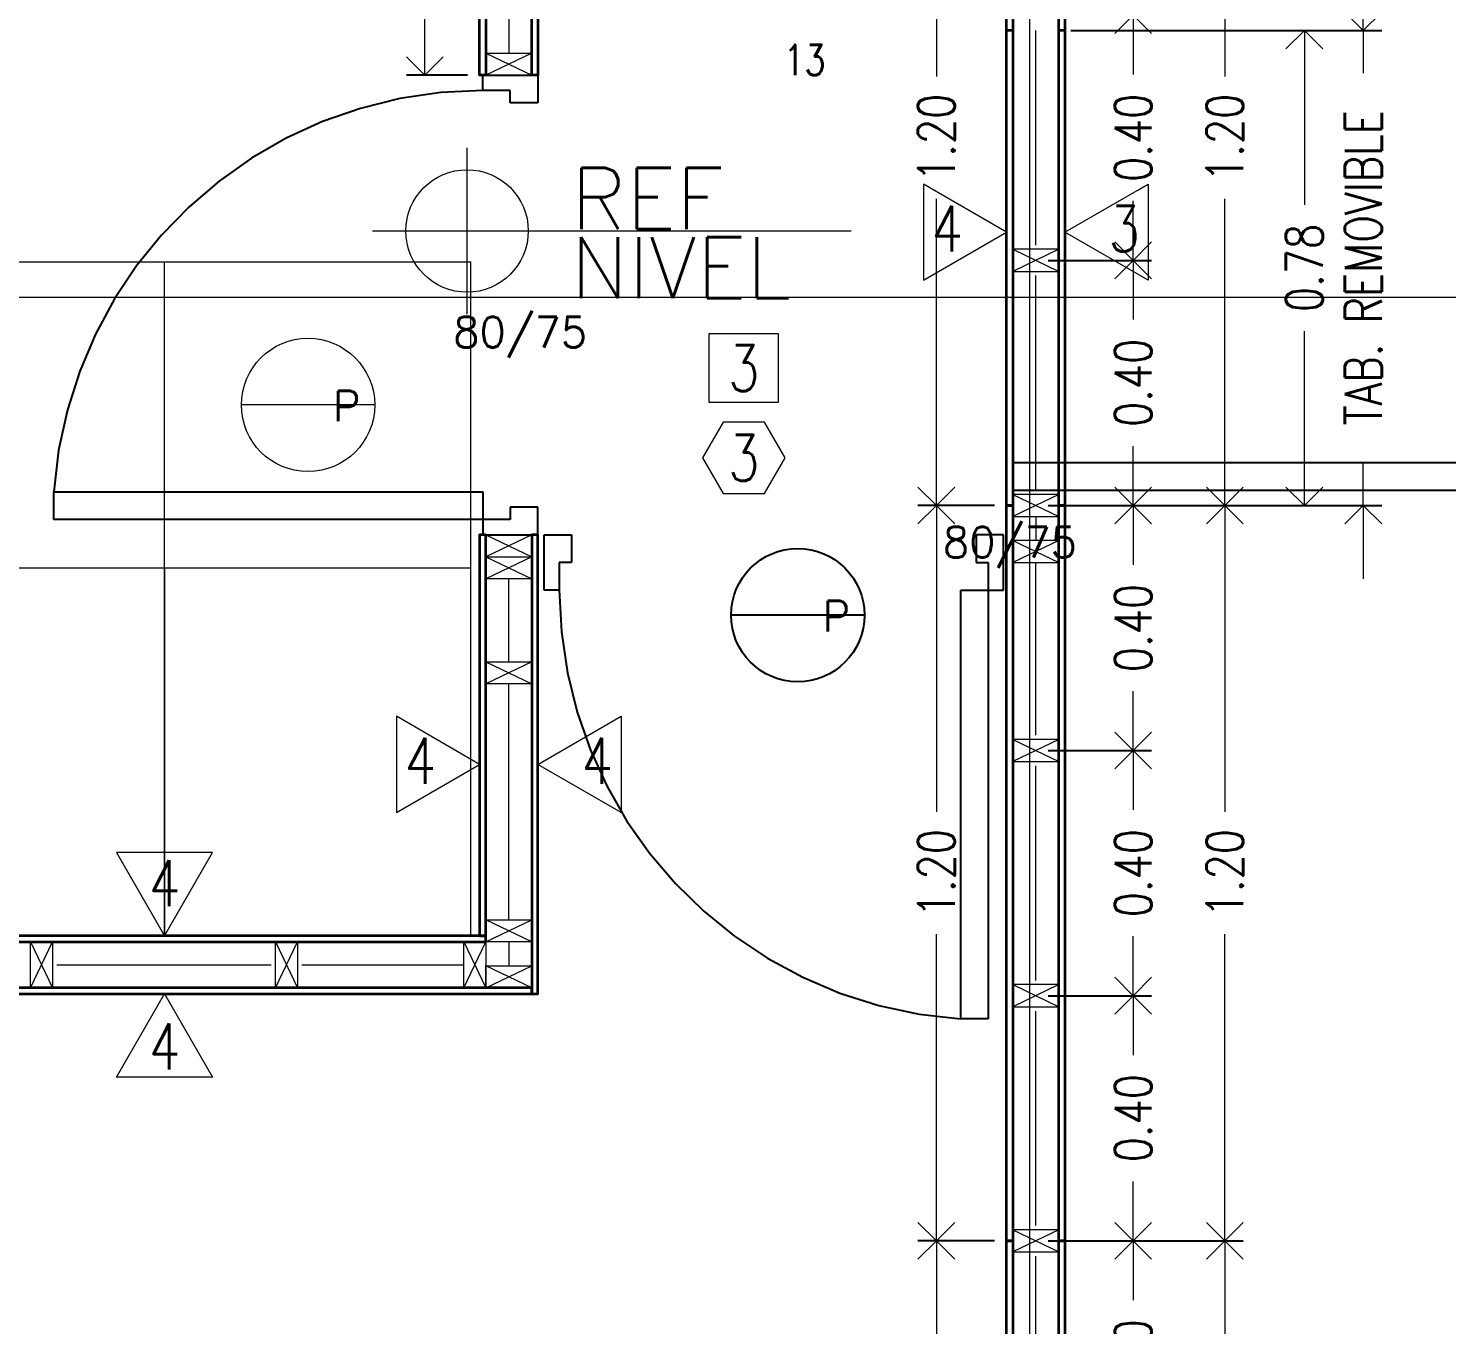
# Model space of a CAD drawing. Header units: metres. Extents: x -2 to 690, y -116 to 73.
# Drawn here: x 458.961 to 461.276, y 45.525 to 47.64 of the extents above; entities that cross this region are included whole.
import ezdxf
from ezdxf.enums import TextEntityAlignment as Align

# ---------------------------------------------------------------- set-up
doc = ezdxf.new("R2010")
doc.units = ezdxf.units.M
doc.header["$LTSCALE"] = 5
doc.header["$MEASUREMENT"] = 0
doc.linetypes.add('CENTER', pattern=[2, 1.25, -0.25, 0.25, -0.25])
doc.layers.get('0').update_dxf_attribs({"color": 30})
doc.layers.get('DEFPOINTS').update_dxf_attribs({"color": 210})
for name, color, linetype, lineweight in [('A-ANNO-DIMS', 3, 'Continuous', 18), ('A-ANNO-SYMB', 3, 'Continuous', 18), ('A-ANNO-TEXT', 3, 'Continuous', 18), ('A-DOOR-FULL', 4, 'Continuous', 25), ('A-DOOR-SYMB', 3, 'Continuous', 18), ('A-ELEV-MBE2', 4, 'Continuous', 25), ('A-FURN', 8, 'Continuous', 18), ('A-SECT-MCUT', 7, 'Continuous', 35), ('A-WALL-PATT', 8, 'Continuous', 18), ('A-WALL-STUD', 3, 'Continuous', 18)]:
    doc.layers.add(name, color=color, linetype=linetype, lineweight=lineweight)
doc.styles.add('E-ROMANS', font='romans.shx', dxfattribs={"width": 0.8})
doc.dimstyles.new('E-0050_ARW_12', dxfattribs={"dimscale": 0.001, "dimtxt": 60, "dimasz": 60, "dimexe": 30, "dimexo": 20, "dimgap": 30, "dimtad": 0, "dimzin": 0, "dimdsep": 46, "dimtxsty": 'E-ROMANS', "dimblk": 'OPEN90', "dimcen": 30, "dimclrd": 256, "dimclre": 256, "dimclrt": 256, "dimadec": 0, "dimazin": 0, "dimtfac": 1, "dimtmove": 1, "dimatfit": 3, "dimldrblk": 'OPEN90', "dimfxl": 1, "dimtfill": 1, "dimtolj": 1, "dimtzin": 0, "dimlwd": -1, "dimarcsym": 0})

# ---------------------------------------------------------------- blocks, each defined once
blk = doc.blocks.new('_Open90')
at = {"color": 0, "linetype": 'ByBlock', "lineweight": -2}
for p, q in [((-0.5, 0.5), (0, 0)), ((0, 0), (-1, 0)), ((0, 0), (-0.5, -0.5))]:
    blk.add_line(p, q, dxfattribs=at)
blk = doc.blocks.new('*D415')
at = {"layer": 'A-ANNO-DIMS', "lineweight": -2, "transparency": 16777216}
for p, q in [((460.625, 45.6615), (460.7938, 45.6615)), ((460.625, 45.2615), (460.7938, 45.2615))]:
    blk.add_line(p, q, dxfattribs=at)
at = {"layer": 'A-ANNO-DIMS', "transparency": 16777216}
for p, q in [((460.7638, 45.6015), (460.7638, 45.5647)), ((460.7638, 45.3215), (460.7638, 45.3584))]:
    blk.add_line(p, q, dxfattribs=at)
at = {"layer": 'DEFPOINTS', "color": 0, "transparency": 16777216}
for p in [(460.605, 45.6615), (460.7638, 45.6615), (460.605, 45.2615)]:
    blk.add_point(p, dxfattribs=at)
at = {"layer": 'A-ANNO-DIMS', "transparency": 16777216, "xscale": 0.06, "yscale": 0.06, "zscale": 0.06}
for p, rotation in [((460.7638, 45.6615), 90), ((460.7638, 45.2615), 270)]:
    blk.add_blockref('_Open90', p, dxfattribs=dict(at, rotation=rotation))
at = {"layer": 'A-ANNO-DIMS', "transparency": 16777216, "insert": (460.7638, 45.4615), "char_height": 0.06, "attachment_point": 5, "rotation": 90, "style": 'E-ROMANS', "bg_fill": 3, "box_fill_scale": 1.25, "bg_fill_color": 256, "bg_fill_true_color": 13158600, "bg_fill_transparency": 0}
blk.add_mtext('\\A1;0.40', dxfattribs=at)
blk = doc.blocks.new('*D416')
at = {"layer": 'A-ANNO-DIMS', "lineweight": -2, "transparency": 16777216}
for p, q in [((460.625, 46.0615), (460.7938, 46.0615)), ((460.625, 45.6615), (460.7938, 45.6615))]:
    blk.add_line(p, q, dxfattribs=at)
at = {"layer": 'A-ANNO-DIMS', "transparency": 16777216}
for p, q in [((460.7638, 46.0015), (460.7638, 45.9647)), ((460.7638, 45.7215), (460.7638, 45.7584))]:
    blk.add_line(p, q, dxfattribs=at)
at = {"layer": 'DEFPOINTS', "color": 0, "transparency": 16777216}
for p in [(460.605, 46.0615), (460.7638, 46.0615), (460.605, 45.6615)]:
    blk.add_point(p, dxfattribs=at)
at = {"layer": 'A-ANNO-DIMS', "transparency": 16777216, "xscale": 0.06, "yscale": 0.06, "zscale": 0.06}
for p, rotation in [((460.7638, 46.0615), 90), ((460.7638, 45.6615), 270)]:
    blk.add_blockref('_Open90', p, dxfattribs=dict(at, rotation=rotation))
at = {"layer": 'A-ANNO-DIMS', "transparency": 16777216, "insert": (460.7638, 45.8615), "char_height": 0.06, "attachment_point": 5, "rotation": 90, "style": 'E-ROMANS', "bg_fill": 3, "box_fill_scale": 1.25, "bg_fill_color": 256, "bg_fill_true_color": 13158600, "bg_fill_transparency": 0}
blk.add_mtext('\\A1;0.40', dxfattribs=at)
blk = doc.blocks.new('*D417')
at = {"layer": 'A-ANNO-DIMS', "lineweight": -2, "transparency": 16777216}
for p, q in [((460.625, 46.4615), (460.7938, 46.4615)), ((460.625, 46.0615), (460.7938, 46.0615))]:
    blk.add_line(p, q, dxfattribs=at)
at = {"layer": 'A-ANNO-DIMS', "transparency": 16777216}
for p, q in [((460.7638, 46.4015), (460.7638, 46.3647)), ((460.7638, 46.1215), (460.7638, 46.1584))]:
    blk.add_line(p, q, dxfattribs=at)
at = {"layer": 'DEFPOINTS', "color": 0, "transparency": 16777216}
for p in [(460.605, 46.4615), (460.7638, 46.4615), (460.605, 46.0615)]:
    blk.add_point(p, dxfattribs=at)
at = {"layer": 'A-ANNO-DIMS', "transparency": 16777216, "xscale": 0.06, "yscale": 0.06, "zscale": 0.06}
for p, rotation in [((460.7638, 46.4615), 90), ((460.7638, 46.0615), 270)]:
    blk.add_blockref('_Open90', p, dxfattribs=dict(at, rotation=rotation))
at = {"layer": 'A-ANNO-DIMS', "transparency": 16777216, "insert": (460.7638, 46.2615), "char_height": 0.06, "attachment_point": 5, "rotation": 90, "style": 'E-ROMANS', "bg_fill": 3, "box_fill_scale": 1.25, "bg_fill_color": 256, "bg_fill_true_color": 13158600, "bg_fill_transparency": 0}
blk.add_mtext('\\A1;0.40', dxfattribs=at)
blk = doc.blocks.new('*D418')
at = {"layer": 'A-ANNO-DIMS', "lineweight": -2, "transparency": 16777216}
for p, q in [((460.625, 46.8615), (460.7938, 46.8615)), ((460.625, 46.4615), (460.7938, 46.4615))]:
    blk.add_line(p, q, dxfattribs=at)
at = {"layer": 'A-ANNO-DIMS', "transparency": 16777216}
for p, q in [((460.7638, 46.8015), (460.7638, 46.7647)), ((460.7638, 46.5215), (460.7638, 46.5584))]:
    blk.add_line(p, q, dxfattribs=at)
at = {"layer": 'DEFPOINTS', "color": 0, "transparency": 16777216}
for p in [(460.605, 46.8615), (460.7638, 46.8615), (460.605, 46.4615)]:
    blk.add_point(p, dxfattribs=at)
at = {"layer": 'A-ANNO-DIMS', "transparency": 16777216, "xscale": 0.06, "yscale": 0.06, "zscale": 0.06}
for p, rotation in [((460.7638, 46.8615), 90), ((460.7638, 46.4615), 270)]:
    blk.add_blockref('_Open90', p, dxfattribs=dict(at, rotation=rotation))
at = {"layer": 'A-ANNO-DIMS', "transparency": 16777216, "insert": (460.7638, 46.6615), "char_height": 0.06, "attachment_point": 5, "rotation": 90, "style": 'E-ROMANS', "bg_fill": 3, "box_fill_scale": 1.25, "bg_fill_color": 256, "bg_fill_true_color": 13158600, "bg_fill_transparency": 0}
blk.add_mtext('\\A1;0.40', dxfattribs=at)
blk = doc.blocks.new('*D419')
at = {"layer": 'A-ANNO-DIMS', "lineweight": -2, "transparency": 16777216}
for p, q in [((460.625, 47.2615), (460.7938, 47.2615)), ((460.625, 46.8615), (460.7938, 46.8615))]:
    blk.add_line(p, q, dxfattribs=at)
at = {"layer": 'A-ANNO-DIMS', "transparency": 16777216}
for p, q in [((460.7638, 47.2015), (460.7638, 47.1647)), ((460.7638, 46.9215), (460.7638, 46.9584))]:
    blk.add_line(p, q, dxfattribs=at)
at = {"layer": 'DEFPOINTS', "color": 0, "transparency": 16777216}
for p in [(460.605, 47.2615), (460.7638, 47.2615), (460.605, 46.8615)]:
    blk.add_point(p, dxfattribs=at)
at = {"layer": 'A-ANNO-DIMS', "transparency": 16777216, "xscale": 0.06, "yscale": 0.06, "zscale": 0.06}
for p, rotation in [((460.7638, 47.2615), 90), ((460.7638, 46.8615), 270)]:
    blk.add_blockref('_Open90', p, dxfattribs=dict(at, rotation=rotation))
at = {"layer": 'A-ANNO-DIMS', "transparency": 16777216, "insert": (460.7638, 47.0615), "char_height": 0.06, "attachment_point": 5, "rotation": 90, "style": 'E-ROMANS', "bg_fill": 3, "box_fill_scale": 1.25, "bg_fill_color": 256, "bg_fill_true_color": 13158600, "bg_fill_transparency": 0}
blk.add_mtext('\\A1;0.40', dxfattribs=at)
blk = doc.blocks.new('*D420')
at = {"layer": 'A-ANNO-DIMS', "lineweight": -2, "transparency": 16777216}
for p, q in [((460.625, 47.6615), (460.7938, 47.6615)), ((460.625, 47.2615), (460.7938, 47.2615))]:
    blk.add_line(p, q, dxfattribs=at)
at = {"layer": 'A-ANNO-DIMS', "transparency": 16777216}
for p, q in [((460.7638, 47.6015), (460.7638, 47.5647)), ((460.7638, 47.3215), (460.7638, 47.3584))]:
    blk.add_line(p, q, dxfattribs=at)
at = {"layer": 'DEFPOINTS', "color": 0, "transparency": 16777216}
for p in [(460.605, 47.6615), (460.7638, 47.6615), (460.605, 47.2615)]:
    blk.add_point(p, dxfattribs=at)
at = {"layer": 'A-ANNO-DIMS', "transparency": 16777216, "xscale": 0.06, "yscale": 0.06, "zscale": 0.06}
for p, rotation in [((460.7638, 47.6615), 90), ((460.7638, 47.2615), 270)]:
    blk.add_blockref('_Open90', p, dxfattribs=dict(at, rotation=rotation))
at = {"layer": 'A-ANNO-DIMS', "transparency": 16777216, "insert": (460.7638, 47.4615), "char_height": 0.06, "attachment_point": 5, "rotation": 90, "style": 'E-ROMANS', "bg_fill": 3, "box_fill_scale": 1.25, "bg_fill_color": 256, "bg_fill_true_color": 13158600, "bg_fill_transparency": 0}
blk.add_mtext('\\A1;0.40', dxfattribs=at)
blk = doc.blocks.new('*D429')
at = {"layer": 'A-ANNO-DIMS', "lineweight": -2, "transparency": 16777216}
for p, q in [((460.6725, 45.6615), (460.9434, 45.6615)), ((460.6725, 44.4615), (460.9434, 44.4615))]:
    blk.add_line(p, q, dxfattribs=at)
at = {"layer": 'A-ANNO-DIMS', "transparency": 16777216}
for p, q in [((460.9134, 45.6015), (460.9134, 45.1613)), ((460.9134, 44.5215), (460.9134, 44.9618))]:
    blk.add_line(p, q, dxfattribs=at)
at = {"layer": 'DEFPOINTS', "color": 0, "transparency": 16777216}
for p in [(460.6525, 45.6615), (460.9134, 45.6615), (460.6525, 44.4615)]:
    blk.add_point(p, dxfattribs=at)
at = {"layer": 'A-ANNO-DIMS', "transparency": 16777216, "xscale": 0.06, "yscale": 0.06, "zscale": 0.06}
for p, rotation in [((460.9134, 45.6615), 90), ((460.9134, 44.4615), 270)]:
    blk.add_blockref('_Open90', p, dxfattribs=dict(at, rotation=rotation))
at = {"layer": 'A-ANNO-DIMS', "transparency": 16777216, "insert": (460.9134, 45.0615), "char_height": 0.06, "attachment_point": 5, "rotation": 90, "style": 'E-ROMANS', "bg_fill": 3, "box_fill_scale": 1.25, "bg_fill_color": 256, "bg_fill_true_color": 13158600, "bg_fill_transparency": 0}
blk.add_mtext('\\A1;1.20', dxfattribs=at)
blk = doc.blocks.new('*D430')
at = {"layer": 'A-ANNO-DIMS', "lineweight": -2, "transparency": 16777216}
for p, q in [((460.6725, 46.8615), (460.9434, 46.8615)), ((460.6725, 45.6615), (460.9434, 45.6615))]:
    blk.add_line(p, q, dxfattribs=at)
at = {"layer": 'A-ANNO-DIMS', "transparency": 16777216}
for p, q in [((460.9134, 46.8015), (460.9134, 46.3613)), ((460.9134, 45.7215), (460.9134, 46.1618))]:
    blk.add_line(p, q, dxfattribs=at)
at = {"layer": 'DEFPOINTS', "color": 0, "transparency": 16777216}
for p in [(460.6525, 46.8615), (460.9134, 46.8615), (460.6525, 45.6615)]:
    blk.add_point(p, dxfattribs=at)
at = {"layer": 'A-ANNO-DIMS', "transparency": 16777216, "xscale": 0.06, "yscale": 0.06, "zscale": 0.06}
for p, rotation in [((460.9134, 46.8615), 90), ((460.9134, 45.6615), 270)]:
    blk.add_blockref('_Open90', p, dxfattribs=dict(at, rotation=rotation))
at = {"layer": 'A-ANNO-DIMS', "transparency": 16777216, "insert": (460.9134, 46.2615), "char_height": 0.06, "attachment_point": 5, "rotation": 90, "style": 'E-ROMANS', "bg_fill": 3, "box_fill_scale": 1.25, "bg_fill_color": 256, "bg_fill_true_color": 13158600, "bg_fill_transparency": 0}
blk.add_mtext('\\A1;1.20', dxfattribs=at)
blk = doc.blocks.new('*D431')
at = {"layer": 'A-ANNO-DIMS', "lineweight": -2, "transparency": 16777216}
for p, q in [((460.6725, 48.0615), (460.9434, 48.0615)), ((460.6725, 46.8615), (460.9434, 46.8615))]:
    blk.add_line(p, q, dxfattribs=at)
at = {"layer": 'A-ANNO-DIMS', "transparency": 16777216}
for p, q in [((460.9134, 48.0015), (460.9134, 47.5613)), ((460.9134, 46.9215), (460.9134, 47.3618))]:
    blk.add_line(p, q, dxfattribs=at)
at = {"layer": 'DEFPOINTS', "color": 0, "transparency": 16777216}
for p in [(460.6525, 48.0615), (460.9134, 48.0615), (460.6525, 46.8615)]:
    blk.add_point(p, dxfattribs=at)
at = {"layer": 'A-ANNO-DIMS', "transparency": 16777216, "xscale": 0.06, "yscale": 0.06, "zscale": 0.06}
for p, rotation in [((460.9134, 48.0615), 90), ((460.9134, 46.8615), 270)]:
    blk.add_blockref('_Open90', p, dxfattribs=dict(at, rotation=rotation))
at = {"layer": 'A-ANNO-DIMS', "transparency": 16777216, "insert": (460.9134, 47.4615), "char_height": 0.06, "attachment_point": 5, "rotation": 90, "style": 'E-ROMANS', "bg_fill": 3, "box_fill_scale": 1.25, "bg_fill_color": 256, "bg_fill_true_color": 13158600, "bg_fill_transparency": 0}
blk.add_mtext('\\A1;1.20', dxfattribs=at)
blk = doc.blocks.new('*D463')
at = {"layer": 'A-ANNO-DIMS', "lineweight": -2, "transparency": 16777216}
for p, q in [((460.5375, 45.6615), (460.4128, 45.6615)), ((460.5375, 44.4615), (460.4128, 44.4615))]:
    blk.add_line(p, q, dxfattribs=at)
at = {"layer": 'A-ANNO-DIMS', "transparency": 16777216}
for p, q in [((460.4428, 45.6015), (460.4428, 45.1613)), ((460.4428, 44.5215), (460.4428, 44.9618))]:
    blk.add_line(p, q, dxfattribs=at)
at = {"layer": 'DEFPOINTS', "color": 0, "transparency": 16777216}
for p in [(460.4428, 45.6615), (460.5575, 45.6615), (460.5575, 44.4615)]:
    blk.add_point(p, dxfattribs=at)
at = {"layer": 'A-ANNO-DIMS', "transparency": 16777216, "xscale": 0.06, "yscale": 0.06, "zscale": 0.06}
for p, rotation in [((460.4428, 45.6615), 90), ((460.4428, 44.4615), 270)]:
    blk.add_blockref('_Open90', p, dxfattribs=dict(at, rotation=rotation))
at = {"layer": 'A-ANNO-DIMS', "transparency": 16777216, "insert": (460.4428, 45.0615), "char_height": 0.06, "attachment_point": 5, "rotation": 90, "style": 'E-ROMANS', "bg_fill": 3, "box_fill_scale": 1.25, "bg_fill_color": 256, "bg_fill_true_color": 13158600, "bg_fill_transparency": 0}
blk.add_mtext('\\A1;1.20', dxfattribs=at)
blk = doc.blocks.new('*D464')
at = {"layer": 'A-ANNO-DIMS', "lineweight": -2, "transparency": 16777216}
for p, q in [((460.5375, 46.8615), (460.4128, 46.8615)), ((460.5375, 45.6615), (460.4128, 45.6615))]:
    blk.add_line(p, q, dxfattribs=at)
at = {"layer": 'A-ANNO-DIMS', "transparency": 16777216}
for p, q in [((460.4428, 46.8015), (460.4428, 46.3613)), ((460.4428, 45.7215), (460.4428, 46.1618))]:
    blk.add_line(p, q, dxfattribs=at)
at = {"layer": 'DEFPOINTS', "color": 0, "transparency": 16777216}
for p in [(460.4428, 46.8615), (460.5575, 46.8615), (460.5575, 45.6615)]:
    blk.add_point(p, dxfattribs=at)
at = {"layer": 'A-ANNO-DIMS', "transparency": 16777216, "xscale": 0.06, "yscale": 0.06, "zscale": 0.06}
for p, rotation in [((460.4428, 46.8615), 90), ((460.4428, 45.6615), 270)]:
    blk.add_blockref('_Open90', p, dxfattribs=dict(at, rotation=rotation))
at = {"layer": 'A-ANNO-DIMS', "transparency": 16777216, "insert": (460.4428, 46.2615), "char_height": 0.06, "attachment_point": 5, "rotation": 90, "style": 'E-ROMANS', "bg_fill": 3, "box_fill_scale": 1.25, "bg_fill_color": 256, "bg_fill_true_color": 13158600, "bg_fill_transparency": 0}
blk.add_mtext('\\A1;1.20', dxfattribs=at)
blk = doc.blocks.new('*D465')
at = {"layer": 'A-ANNO-DIMS', "lineweight": -2, "transparency": 16777216}
for p, q in [((460.5375, 48.0615), (460.4128, 48.0615)), ((460.5375, 46.8615), (460.4128, 46.8615))]:
    blk.add_line(p, q, dxfattribs=at)
at = {"layer": 'A-ANNO-DIMS', "transparency": 16777216}
for p, q in [((460.4428, 48.0015), (460.4428, 47.5613)), ((460.4428, 46.9215), (460.4428, 47.3618))]:
    blk.add_line(p, q, dxfattribs=at)
at = {"layer": 'DEFPOINTS', "color": 0, "transparency": 16777216}
for p in [(460.4428, 48.0615), (460.5575, 48.0615), (460.5575, 46.8615)]:
    blk.add_point(p, dxfattribs=at)
at = {"layer": 'A-ANNO-DIMS', "transparency": 16777216, "xscale": 0.06, "yscale": 0.06, "zscale": 0.06}
for p, rotation in [((460.4428, 48.0615), 90), ((460.4428, 46.8615), 270)]:
    blk.add_blockref('_Open90', p, dxfattribs=dict(at, rotation=rotation))
at = {"layer": 'A-ANNO-DIMS', "transparency": 16777216, "insert": (460.4428, 47.4615), "char_height": 0.06, "attachment_point": 5, "rotation": 90, "style": 'E-ROMANS', "bg_fill": 3, "box_fill_scale": 1.25, "bg_fill_color": 256, "bg_fill_true_color": 13158600, "bg_fill_transparency": 0}
blk.add_mtext('\\A1;1.20', dxfattribs=at)
blk = doc.blocks.new('*D474')
at = {"layer": 'A-ANNO-DIMS', "lineweight": -2, "transparency": 16777216}
for p, q in [((459.6775, 48.9635), (459.578, 48.9635)), ((459.6775, 47.5635), (459.578, 47.5635))]:
    blk.add_line(p, q, dxfattribs=at)
at = {"layer": 'A-ANNO-DIMS', "transparency": 16777216}
for p, q in [((459.608, 48.9035), (459.608, 48.3633)), ((459.608, 47.6235), (459.608, 48.1638))]:
    blk.add_line(p, q, dxfattribs=at)
at = {"layer": 'DEFPOINTS', "color": 0, "transparency": 16777216}
for p in [(459.6975, 48.9635), (459.608, 47.5635), (459.6975, 47.5635)]:
    blk.add_point(p, dxfattribs=at)
at = {"layer": 'A-ANNO-DIMS', "transparency": 16777216, "xscale": 0.06, "yscale": 0.06, "zscale": 0.06}
for p, rotation in [((459.608, 48.9635), 90), ((459.608, 47.5635), 270)]:
    blk.add_blockref('_Open90', p, dxfattribs=dict(at, rotation=rotation))
at = {"layer": 'A-ANNO-DIMS', "transparency": 16777216, "insert": (459.608, 48.2635), "char_height": 0.06, "attachment_point": 5, "rotation": 90, "style": 'E-ROMANS', "bg_fill": 3, "box_fill_scale": 1.25, "bg_fill_color": 256, "bg_fill_true_color": 13158600, "bg_fill_transparency": 0}
blk.add_mtext('\\A1;1.40', dxfattribs=at)
blk = doc.blocks.new('*D487')
at = {"layer": 'A-ANNO-DIMS', "transparency": 16777216}
for p, q in [((461.1395, 47.6965), (461.1395, 47.7565)), ((461.1395, 47.6365), (461.1395, 47.567)), ((461.1395, 46.8615), (461.1395, 46.931)), ((461.1395, 46.8015), (461.1395, 46.7415))]:
    blk.add_line(p, q, dxfattribs=at)
at = {"layer": 'A-ANNO-DIMS', "lineweight": -2, "transparency": 16777216}
for p, q in [((460.6625, 47.6365), (461.1695, 47.6365)), ((460.6625, 46.8615), (461.1695, 46.8615))]:
    blk.add_line(p, q, dxfattribs=at)
at = {"layer": 'DEFPOINTS', "color": 0, "transparency": 16777216}
for p in [(460.6425, 47.6365), (460.6425, 46.8615), (461.1395, 46.8615)]:
    blk.add_point(p, dxfattribs=at)
at = {"layer": 'A-ANNO-DIMS', "transparency": 16777216, "xscale": 0.06, "yscale": 0.06, "zscale": 0.06}
for p, rotation in [((461.1395, 47.6365), 270), ((461.1395, 46.8615), 90)]:
    blk.add_blockref('_Open90', p, dxfattribs=dict(at, rotation=rotation))
at = {"layer": 'A-ANNO-DIMS', "transparency": 16777216, "insert": (461.1395, 47.249), "char_height": 0.06, "attachment_point": 5, "rotation": 90, "style": 'E-ROMANS', "bg_fill": 3, "box_fill_scale": 1.25, "bg_fill_color": 256, "bg_fill_true_color": 13158600, "bg_fill_transparency": 0}
blk.add_mtext('\\A1;TAB. REMOVIBLE', dxfattribs=at)
blk = doc.blocks.new('*D488')
at = {"layer": 'A-ANNO-DIMS', "lineweight": -2, "transparency": 16777216}
for p, q in [((460.6625, 47.6365), (461.0733, 47.6365)), ((460.6625, 46.8615), (461.0733, 46.8615))]:
    blk.add_line(p, q, dxfattribs=at)
at = {"layer": 'A-ANNO-DIMS', "transparency": 16777216}
for p, q in [((461.0433, 47.5765), (461.0433, 47.3522)), ((461.0433, 46.9215), (461.0433, 47.1459))]:
    blk.add_line(p, q, dxfattribs=at)
at = {"layer": 'DEFPOINTS', "color": 0, "transparency": 16777216}
for p in [(460.6425, 47.6365), (461.0433, 47.6365), (460.6425, 46.8615)]:
    blk.add_point(p, dxfattribs=at)
at = {"layer": 'A-ANNO-DIMS', "transparency": 16777216, "xscale": 0.06, "yscale": 0.06, "zscale": 0.06}
for p, rotation in [((461.0433, 47.6365), 90), ((461.0433, 46.8615), 270)]:
    blk.add_blockref('_Open90', p, dxfattribs=dict(at, rotation=rotation))
at = {"layer": 'A-ANNO-DIMS', "transparency": 16777216, "insert": (461.0433, 47.249), "char_height": 0.06, "attachment_point": 5, "rotation": 90, "style": 'E-ROMANS', "bg_fill": 3, "box_fill_scale": 1.25, "bg_fill_color": 256, "bg_fill_true_color": 13158600, "bg_fill_transparency": 0}
blk.add_mtext('\\A1;0.78', dxfattribs=at)
blk = doc.blocks.new('*D1152')
at = {"layer": 'A-ANNO-DIMS', "lineweight": -2, "transparency": 16777216}
for p, q in [((460.6725, 50.2595), (461.3672, 50.2595)), ((460.6725, 43.2405), (461.3672, 43.2405))]:
    blk.add_line(p, q, dxfattribs=at)
at = {"layer": 'A-ANNO-DIMS', "transparency": 16777216}
for p, q in [((461.3372, 50.1995), (461.3372, 46.8532)), ((461.3372, 43.3005), (461.3372, 46.6469))]:
    blk.add_line(p, q, dxfattribs=at)
at = {"layer": 'DEFPOINTS', "color": 0, "transparency": 16777216}
for p in [(460.6525, 50.2595), (461.3372, 50.2595), (460.6525, 43.2405)]:
    blk.add_point(p, dxfattribs=at)
at = {"layer": 'A-ANNO-DIMS', "transparency": 16777216, "xscale": 0.06, "yscale": 0.06, "zscale": 0.06}
for p, rotation in [((461.3372, 50.2595), 90), ((461.3372, 43.2405), 270)]:
    blk.add_blockref('_Open90', p, dxfattribs=dict(at, rotation=rotation))
at = {"layer": 'A-ANNO-DIMS', "transparency": 16777216, "insert": (461.3372, 46.75), "char_height": 0.06, "attachment_point": 5, "rotation": 90, "style": 'E-ROMANS', "bg_fill": 3, "box_fill_scale": 1.25, "bg_fill_color": 256, "bg_fill_true_color": 13158600, "bg_fill_transparency": 0}
blk.add_mtext('\\A1;7.02', dxfattribs=at)

msp = doc.modelspace()

# ---------------------------------------------------------------- linework, layer by layer
at = {"layer": 'A-ANNO-SYMB'}
for p, q in [((459.6769, 47.1735), (459.6769, 47.4453)), ((459.5225, 47.3094), (460.3036, 47.3094)), ((458.6833, 47.2593), (459.1833, 47.2593)), ((459.1833, 46.7593), (459.1833, 47.2593)), ((459.1833, 47.2593), (459.6833, 47.2593)), ((459.1833, 46.7593), (459.1833, 47.2593)), ((459.6833, 46.7593), (459.6833, 47.2593))]:
    msp.add_line(p, q, dxfattribs=at)
msp.add_circle((459.6769, 47.3094), 0.1, dxfattribs=at)
at = {"layer": 'A-ANNO-TEXT'}
for points in [[(460.0723, 47.142), (460.1848, 47.142), (460.1848, 47.0295), (460.0723, 47.0295)], [(460.1622, 46.8808), (460.1959, 46.9391), (460.1622, 46.9974), (460.0949, 46.9974), (460.0613, 46.9391), (460.0949, 46.8808)], [(459.6975, 46.4389), (459.5617, 46.5174), (459.5617, 46.3605)], [(459.7925, 46.4389), (459.9284, 46.5174), (459.9284, 46.3605)], [(459.1833, 46.1593), (459.2617, 46.2952), (459.1048, 46.2952)], [(459.1833, 46.0643), (459.2617, 45.9284), (459.1048, 45.9284)]]:
    msp.add_lwpolyline(points, close=True, dxfattribs=at)
at = {"layer": 'A-DOOR-FULL', "linetype": 'CENTER'}
for points in [[(459.0025, 46.8835), (459.7025, 46.8835), (459.7025, 46.8385), (459.0025, 46.8385), (459.0025, 46.8835)], [(459.7025, 46.8385), (459.7025, 46.8135), (459.7925, 46.8135), (459.7925, 46.8585), (459.7475, 46.8585), (459.7475, 46.8385), (459.7025, 46.8385)], [(459.8275, 46.7235), (459.8025, 46.7235), (459.8025, 46.8135), (459.8475, 46.8135), (459.8475, 46.7685), (459.8275, 46.7685), (459.8275, 46.7235)], [(460.3254, 46.6825), (460.1079, 46.6825)]]:
    msp.add_lwpolyline(points, dxfattribs=at)
msp.add_circle((460.2166, 46.6825), 0.1088, dxfattribs=at)
msp.add_arc((459.7036, 46.8359), 0.7027, 90.0864, 176.1093, dxfattribs=at)
at = {"layer": 'A-DOOR-SYMB'}
msp.add_lwpolyline([(459.5262, 47.0255), (459.3087, 47.0255)], dxfattribs=at)
msp.add_circle((459.4174, 47.0255), 0.1088, dxfattribs=at)
at = {"layer": 'A-FURN'}
for points in [[(459.1833, 46.1593), (459.1833, 46.7593), (458.6833, 46.7593), (458.6833, 46.1593)], [(459.6833, 46.1593), (459.6833, 46.7593), (459.1833, 46.7593), (459.1833, 46.1593)]]:
    msp.add_lwpolyline(points, close=True, dxfattribs=at)
at = {"layer": 'A-SECT-MCUT'}
for p, q in [((460.5675, 47.6365), (460.5575, 47.6365)), ((460.6525, 47.6365), (460.6425, 47.6365))]:
    msp.add_line(p, q, dxfattribs=at)
for points in [[(459.6975, 48.9635), (459.7075, 48.9635), (459.7075, 47.5635), (459.6975, 47.5635)], [(459.7825, 48.9635), (459.7925, 48.9635), (459.7925, 47.5635), (459.7825, 47.5635)], [(460.5675, 48.0615), (460.5675, 46.8615), (460.5575, 46.8615), (460.5575, 48.0615)], [(460.6525, 48.0615), (460.6525, 46.8615), (460.6425, 46.8615), (460.6425, 48.0615)], [(460.5675, 46.8615), (460.5675, 45.6615), (460.5575, 45.6615), (460.5575, 46.8615)], [(460.6525, 46.8615), (460.6525, 45.6615), (460.6425, 45.6615), (460.6425, 46.8615)], [(459.6975, 46.1593), (459.7075, 46.1593), (459.7075, 46.8135), (459.6975, 46.8135)], [(459.7825, 46.0643), (459.7925, 46.0643), (459.7925, 46.8135), (459.7825, 46.8135)], [(458.6682, 46.1593), (458.6682, 46.1493), (459.7075, 46.1493), (459.7075, 46.1593)], [(458.5732, 46.0743), (458.5732, 46.0643), (459.7825, 46.0643), (459.7825, 46.0743)], [(460.5675, 45.6615), (460.5675, 44.4615), (460.5575, 44.4615), (460.5575, 45.6615)], [(460.6525, 45.6615), (460.6525, 44.4615), (460.6425, 44.4615), (460.6425, 45.6615)]]:
    msp.add_lwpolyline(points, close=True, dxfattribs=at)
at = {"layer": 'A-WALL-PATT', "ltscale": 0.1}
for p, q in [((459.745, 47.7485), (459.745, 47.5995)), ((459.745, 46.6065), (459.745, 46.7415)), ((459.745, 46.1853), (459.745, 46.5705)), ((459.745, 46.1493), (459.745, 46.1103)), ((459.0075, 46.1118), (459.3575, 46.1118)), ((459.4075, 46.1118), (459.6715, 46.1118))]:
    msp.add_line(p, q, dxfattribs=at)
at = {"layer": 'A-WALL-STUD'}
for p, q in [((459.7825, 46.8135), (459.7075, 46.7775)), ((459.7075, 46.8135), (459.7825, 46.7775)), ((459.7075, 46.7775), (459.7825, 46.7415)), ((459.7825, 46.7775), (459.7075, 46.7415)), ((459.7075, 46.6065), (459.7825, 46.5705)), ((459.7825, 46.6065), (459.7075, 46.5705)), ((459.7825, 46.1493), (459.7075, 46.1853)), ((459.7075, 46.1493), (459.7825, 46.1853)), ((458.9645, 46.0743), (459.0005, 46.1493)), ((458.9645, 46.1493), (459.0005, 46.0743)), ((459.3645, 46.0743), (459.4005, 46.1493)), ((459.3645, 46.1493), (459.4005, 46.0743)), ((459.6715, 46.0743), (459.7075, 46.1493)), ((459.6715, 46.1493), (459.7075, 46.0743)), ((459.7825, 46.0743), (459.7075, 46.1103)), ((459.7075, 46.0743), (459.7825, 46.1103))]:
    msp.add_line(p, q, dxfattribs=at)
for points in [[(459.7825, 46.8135), (459.7075, 46.8135), (459.7075, 46.7775), (459.7825, 46.7775)], [(459.7075, 46.7775), (459.7825, 46.7775), (459.7825, 46.7415), (459.7075, 46.7415)], [(459.7075, 46.6065), (459.7825, 46.6065), (459.7825, 46.5705), (459.7075, 46.5705)], [(459.7825, 46.1493), (459.7075, 46.1493), (459.7075, 46.1853), (459.7825, 46.1853)], [(458.9645, 46.0743), (458.9645, 46.1493), (459.0005, 46.1493), (459.0005, 46.0743)], [(459.3645, 46.0743), (459.3645, 46.1493), (459.4005, 46.1493), (459.4005, 46.0743)], [(459.6715, 46.0743), (459.6715, 46.1493), (459.7075, 46.1493), (459.7075, 46.0743)], [(459.7825, 46.0743), (459.7075, 46.0743), (459.7075, 46.1103), (459.7825, 46.1103)]]:
    msp.add_lwpolyline(points, close=True, dxfattribs=at)

# ---------------------------------------------------------------- texts
at = {"layer": 'A-ANNO-TEXT', "attachment_point": 5, "style": 'E-ROMANS'}
for s, insert, char_height, rotation in [('\\pi-0.3,l0.3,t0.3;13', (460.2276, 47.5884), 0.05, 0.0005), ('\\pi-0.45,l0.45,t0.45;3', (460.1286, 47.0857), 0.075, 0.0005), ('\\pi-0.45,l0.45,t0.45;3', (460.1286, 46.9391), 0.075, 0.0005), ('\\pi-0.45,l0.45,t0.45;4', (459.6006, 46.4446), 0.075, 0.0005), ('\\pi-0.45,l0.45,t0.45;4', (459.8894, 46.4446), 0.075, 359.9995), ('\\pi-0.45,l0.45,t0.45;4', (459.1833, 46.2451), 0.075, 0.0005), ('\\pi-0.45,l0.45,t0.45;4', (459.1833, 45.9786), 0.075, 359.9995)]:
    msp.add_mtext(s, dxfattribs=dict(at, insert=insert, char_height=char_height, rotation=rotation))
at = {"layer": 'A-ANNO-TEXT', "style": 'E-ROMANS'}
msp.add_attdef('REF', text='', height=0.1, dxfattribs=at).set_placement((459.8466, 47.2823), align=Align.BOTTOM_LEFT)
msp.add_attdef('NIVEL', text='%%P0,00', height=0.1, dxfattribs=at).set_placement((459.8458, 47.2995), align=Align.TOP_LEFT)
msp.add_attdef('80/75', text='x/x', height=0.05, dxfattribs=at).set_placement((459.7637, 47.1695), align=Align.TOP_CENTER)
for p in [(459.4804, 46.9838), (460.2797, 46.6408)]:
    msp.add_attdef('P', text='P', height=0.05, dxfattribs=at).set_placement(p, align=Align.BOTTOM_CENTER)

# ---------------------------------------------------------------- next in the draw order: dimensions: what is measured, and where the dimension line sits
at = {"layer": 'A-ANNO-DIMS'}
for base, p1, p2, picture, middle in [((459.608, 47.5635), (459.6975, 48.9635), (459.6975, 47.5635), '*D474', (459.608, 48.2635)), ((460.4428, 45.6615), (460.5575, 44.4615), (460.5575, 45.6615), '*D463', (460.4428, 45.0615)), ((460.7638, 45.6615), (460.605, 45.2615), (460.605, 45.6615), '*D415', (460.7638, 45.4615))]:
    dim = msp.add_linear_dim(base=base, p1=p1, p2=p2, angle=90, dimstyle='E-0050_ARW_12', dxfattribs=at)
    dim.commit()
    dim.dimension.update_dxf_attribs({"geometry": picture, "text_midpoint": middle})

# ---------------------------------------------------------------- next in the draw order: linework, layer by layer
at = {"layer": 'A-DOOR-FULL', "linetype": 'CENTER'}
msp.add_lwpolyline([(459.7025, 47.5385), (459.7025, 47.5635), (459.7925, 47.5635), (459.7925, 47.5185), (459.7475, 47.5185), (459.7475, 47.5385), (459.7025, 47.5385)], dxfattribs=at)
at = {"layer": 'A-WALL-PATT', "ltscale": 0.1}
msp.add_line((460.605, 45.2865), (460.605, 45.6365), dxfattribs=at)
at = {"layer": 'A-WALL-STUD'}
for p, q in [((459.7075, 47.5995), (459.7825, 47.5635)), ((459.7825, 47.5995), (459.7075, 47.5635))]:
    msp.add_line(p, q, dxfattribs=at)
msp.add_lwpolyline([(459.7075, 47.5995), (459.7825, 47.5995), (459.7825, 47.5635), (459.7075, 47.5635)], close=True, dxfattribs=at)

# ---------------------------------------------------------------- next in the draw order: dimensions: what is measured, and where the dimension line sits
at = {"layer": 'A-ANNO-DIMS'}
for base, p1, p2, picture, middle in [((460.4428, 46.8615), (460.5575, 45.6615), (460.5575, 46.8615), '*D464', (460.4428, 46.2615)), ((460.7638, 46.0615), (460.605, 45.6615), (460.605, 46.0615), '*D416', (460.7638, 45.8615))]:
    dim = msp.add_linear_dim(base=base, p1=p1, p2=p2, angle=90, dimstyle='E-0050_ARW_12', dxfattribs=at)
    dim.commit()
    dim.dimension.update_dxf_attribs({"geometry": picture, "text_midpoint": middle})

# ---------------------------------------------------------------- next in the draw order: linework, layer by layer
at = {"layer": 'A-DOOR-FULL', "linetype": 'CENTER'}
for points in [[(460.5275, 46.7235), (460.5525, 46.7235), (460.5525, 46.8135), (460.5075, 46.8135), (460.5075, 46.7685), (460.5275, 46.7685), (460.5275, 46.7235)], [(460.4825, 46.0235), (460.4825, 46.7235), (460.5275, 46.7235), (460.5275, 46.0235), (460.4825, 46.0235)]]:
    msp.add_lwpolyline(points, dxfattribs=at)
msp.add_arc((460.5302, 46.7246), 0.7027, 180.0864, 266.1093, dxfattribs=at)
at = {"layer": 'A-WALL-PATT', "ltscale": 0.1}
msp.add_line((460.605, 45.6865), (460.605, 46.0365), dxfattribs=at)

# ---------------------------------------------------------------- next in the draw order: dimensions: what is measured, and where the dimension line sits
at = {"layer": 'A-ANNO-DIMS'}
for base, p1, p2, picture, middle in [((460.4428, 48.0615), (460.5575, 46.8615), (460.5575, 48.0615), '*D465', (460.4428, 47.4615)), ((460.7638, 46.4615), (460.605, 46.0615), (460.605, 46.4615), '*D417', (460.7638, 46.2615)), ((460.9134, 45.6615), (460.6525, 44.4615), (460.6525, 45.6615), '*D429', (460.9134, 45.0615))]:
    dim = msp.add_linear_dim(base=base, p1=p1, p2=p2, angle=90, dimstyle='E-0050_ARW_12', dxfattribs=at)
    dim.commit()
    dim.dimension.update_dxf_attribs({"geometry": picture, "text_midpoint": middle})

# ---------------------------------------------------------------- next in the draw order: linework, layer by layer
at = {"layer": 'A-ANNO-TEXT'}
msp.add_lwpolyline([(460.5575, 47.3076), (460.4217, 47.386), (460.4217, 47.2292)], close=True, dxfattribs=at)
at = {"layer": 'A-WALL-PATT', "ltscale": 0.1}
msp.add_line((460.605, 46.0865), (460.605, 46.4365), dxfattribs=at)

# ---------------------------------------------------------------- next in the draw order: texts
at = {"layer": 'A-ANNO-TEXT', "insert": (460.4606, 47.3132), "char_height": 0.075, "attachment_point": 5, "rotation": 0.0005, "style": 'E-ROMANS'}
msp.add_mtext('\\pi-0.45,l0.45,t0.45;4', dxfattribs=at)

# ---------------------------------------------------------------- next in the draw order: dimensions: what is measured, and where the dimension line sits
at = {"layer": 'A-ANNO-DIMS'}
dim = msp.add_linear_dim(base=(460.7638, 46.8615), p1=(460.605, 46.4615), p2=(460.605, 46.8615), angle=90, dimstyle='E-0050_ARW_12', dxfattribs=at)
dim.commit()
dim.dimension.update_dxf_attribs({"geometry": '*D418', "text_midpoint": (460.7638, 46.6615)})

# ---------------------------------------------------------------- next in the draw order: linework, layer by layer
at = {"layer": 'A-WALL-PATT', "ltscale": 0.1}
for p, q in [((460.605, 46.8435), (460.605, 46.8045)), ((460.605, 46.4865), (460.605, 46.7685))]:
    msp.add_line(p, q, dxfattribs=at)

# ---------------------------------------------------------------- next in the draw order: dimensions: what is measured, and where the dimension line sits
at = {"layer": 'A-ANNO-DIMS'}
dim = msp.add_linear_dim(base=(460.7638, 47.2615), p1=(460.605, 46.8615), p2=(460.605, 47.2615), angle=90, dimstyle='E-0050_ARW_12', dxfattribs=at)
dim.commit()
dim.dimension.update_dxf_attribs({"geometry": '*D419', "text_midpoint": (460.7638, 47.0615)})

# ---------------------------------------------------------------- next in the draw order: linework, layer by layer
at = {"layer": 'A-WALL-PATT', "ltscale": 0.1}
msp.add_line((460.605, 46.8865), (460.605, 47.2365), dxfattribs=at)

# ---------------------------------------------------------------- next in the draw order: dimensions: what is measured, and where the dimension line sits
at = {"layer": 'A-ANNO-DIMS'}
for base, p1, p2, picture, middle in [((460.7638, 47.6615), (460.605, 47.2615), (460.605, 47.6615), '*D420', (460.7638, 47.4615)), ((460.9134, 46.8615), (460.6525, 45.6615), (460.6525, 46.8615), '*D430', (460.9134, 46.2615))]:
    dim = msp.add_linear_dim(base=base, p1=p1, p2=p2, angle=90, dimstyle='E-0050_ARW_12', dxfattribs=at)
    dim.commit()
    dim.dimension.update_dxf_attribs({"geometry": picture, "text_midpoint": middle})

# ---------------------------------------------------------------- next in the draw order: linework, layer by layer
at = {"layer": 'A-ANNO-SYMB'}
msp.add_line((460.595, 52.3504), (460.595, 41.9459), dxfattribs=at)
at = {"layer": 'A-WALL-PATT', "ltscale": 0.1}
msp.add_line((460.605, 47.2865), (460.605, 47.6365), dxfattribs=at)

# ---------------------------------------------------------------- next in the draw order: dimensions: what is measured, and where the dimension line sits
at = {"layer": 'A-ANNO-DIMS'}
dim = msp.add_linear_dim(base=(460.9134, 48.0615), p1=(460.6525, 46.8615), p2=(460.6525, 48.0615), angle=90, dimstyle='E-0050_ARW_12', dxfattribs=at)
dim.commit()
dim.dimension.update_dxf_attribs({"geometry": '*D431', "text_midpoint": (460.9134, 47.4615)})

# ---------------------------------------------------------------- next in the draw order: dimensions: what is measured, and where the dimension line sits
dim = msp.add_linear_dim(base=(461.1395, 46.8615), p1=(460.6425, 47.6365), p2=(460.6425, 46.8615), angle=90, text='TAB. REMOVIBLE', dimstyle='E-0050_ARW_12', dxfattribs=at)
dim.commit()
dim.dimension.update_dxf_attribs({"geometry": '*D487', "text_midpoint": (461.1395, 47.249)})

# ---------------------------------------------------------------- next in the draw order: dimensions: what is measured, and where the dimension line sits
dim = msp.add_linear_dim(base=(461.0433117, 47.6365394), p1=(460.6425186, 46.8615391), p2=(460.6425228, 47.6365394), angle=90, dimstyle='E-0050_ARW_12', dxfattribs=at)
dim.commit()
dim.dimension.update_dxf_attribs({"geometry": '*D488', "text_midpoint": (461.0433117, 47.2490393)})

# ---------------------------------------------------------------- next in the draw order: dimensions: what is measured, and where the dimension line sits
dim = msp.add_linear_dim(base=(461.3372, 50.2595), p1=(460.6525, 43.2405), p2=(460.6525, 50.2595), angle=90, dimstyle='E-0050_ARW_12', dxfattribs=at)
dim.commit()
dim.dimension.update_dxf_attribs({"geometry": '*D1152', "text_midpoint": (461.3372, 46.75)})

# ---------------------------------------------------------------- next in the draw order: linework, layer by layer
at = {"layer": 'A-ANNO-SYMB'}
msp.add_line((478.3225, 47.201), (455.4882, 47.201), dxfattribs=at)
at = {"layer": 'A-ANNO-TEXT'}
msp.add_lwpolyline([(460.6525, 47.3076), (460.7884, 47.386), (460.7884, 47.2292)], close=True, dxfattribs=at)
at = {"layer": 'A-ELEV-MBE2'}
for p, q in [((460.5675, 46.9315), (463.7175, 46.9315)), ((460.5675, 46.8865), (463.7175, 46.8865))]:
    msp.add_line(p, q, dxfattribs=at)
at = {"layer": 'A-WALL-STUD'}
for p, q in [((460.6425, 47.2795), (460.5675, 47.2435)), ((460.5675, 47.2795), (460.6425, 47.2435)), ((460.6425, 46.8795), (460.5675, 46.8435)), ((460.5675, 46.8795), (460.6425, 46.8435)), ((460.6425, 46.8045), (460.5675, 46.7685)), ((460.5675, 46.8045), (460.6425, 46.7685)), ((460.6425, 46.4795), (460.5675, 46.4435)), ((460.5675, 46.4795), (460.6425, 46.4435)), ((460.6425, 46.0795), (460.5675, 46.0435)), ((460.5675, 46.0795), (460.6425, 46.0435)), ((460.6425, 45.6795), (460.5675, 45.6435)), ((460.5675, 45.6795), (460.6425, 45.6435))]:
    msp.add_line(p, q, dxfattribs=at)
for points in [[(460.6425, 47.2795), (460.5675, 47.2795), (460.5675, 47.2435), (460.6425, 47.2435)], [(460.6425, 46.8795), (460.5675, 46.8795), (460.5675, 46.8435), (460.6425, 46.8435)], [(460.6425, 46.8045), (460.5675, 46.8045), (460.5675, 46.7685), (460.6425, 46.7685)], [(460.6425, 46.4795), (460.5675, 46.4795), (460.5675, 46.4435), (460.6425, 46.4435)], [(460.6425, 46.0795), (460.5675, 46.0795), (460.5675, 46.0435), (460.6425, 46.0435)], [(460.6425, 45.6795), (460.5675, 45.6795), (460.5675, 45.6435), (460.6425, 45.6435)]]:
    msp.add_lwpolyline(points, close=True, dxfattribs=at)

# ---------------------------------------------------------------- next in the draw order: texts
at = {"layer": 'A-ANNO-TEXT', "insert": (460.7494, 47.3132), "char_height": 0.075, "attachment_point": 5, "rotation": 359.9995, "style": 'E-ROMANS'}
msp.add_mtext('\\pi-0.45,l0.45,t0.45;3', dxfattribs=at)
at = {"layer": 'A-ANNO-TEXT', "style": 'E-ROMANS'}
msp.add_attdef('80/75', text='x/x', height=0.05, dxfattribs=at).set_placement((460.5629, 46.8266), align=Align.TOP_CENTER)

doc.saveas('drawing.dxf')
